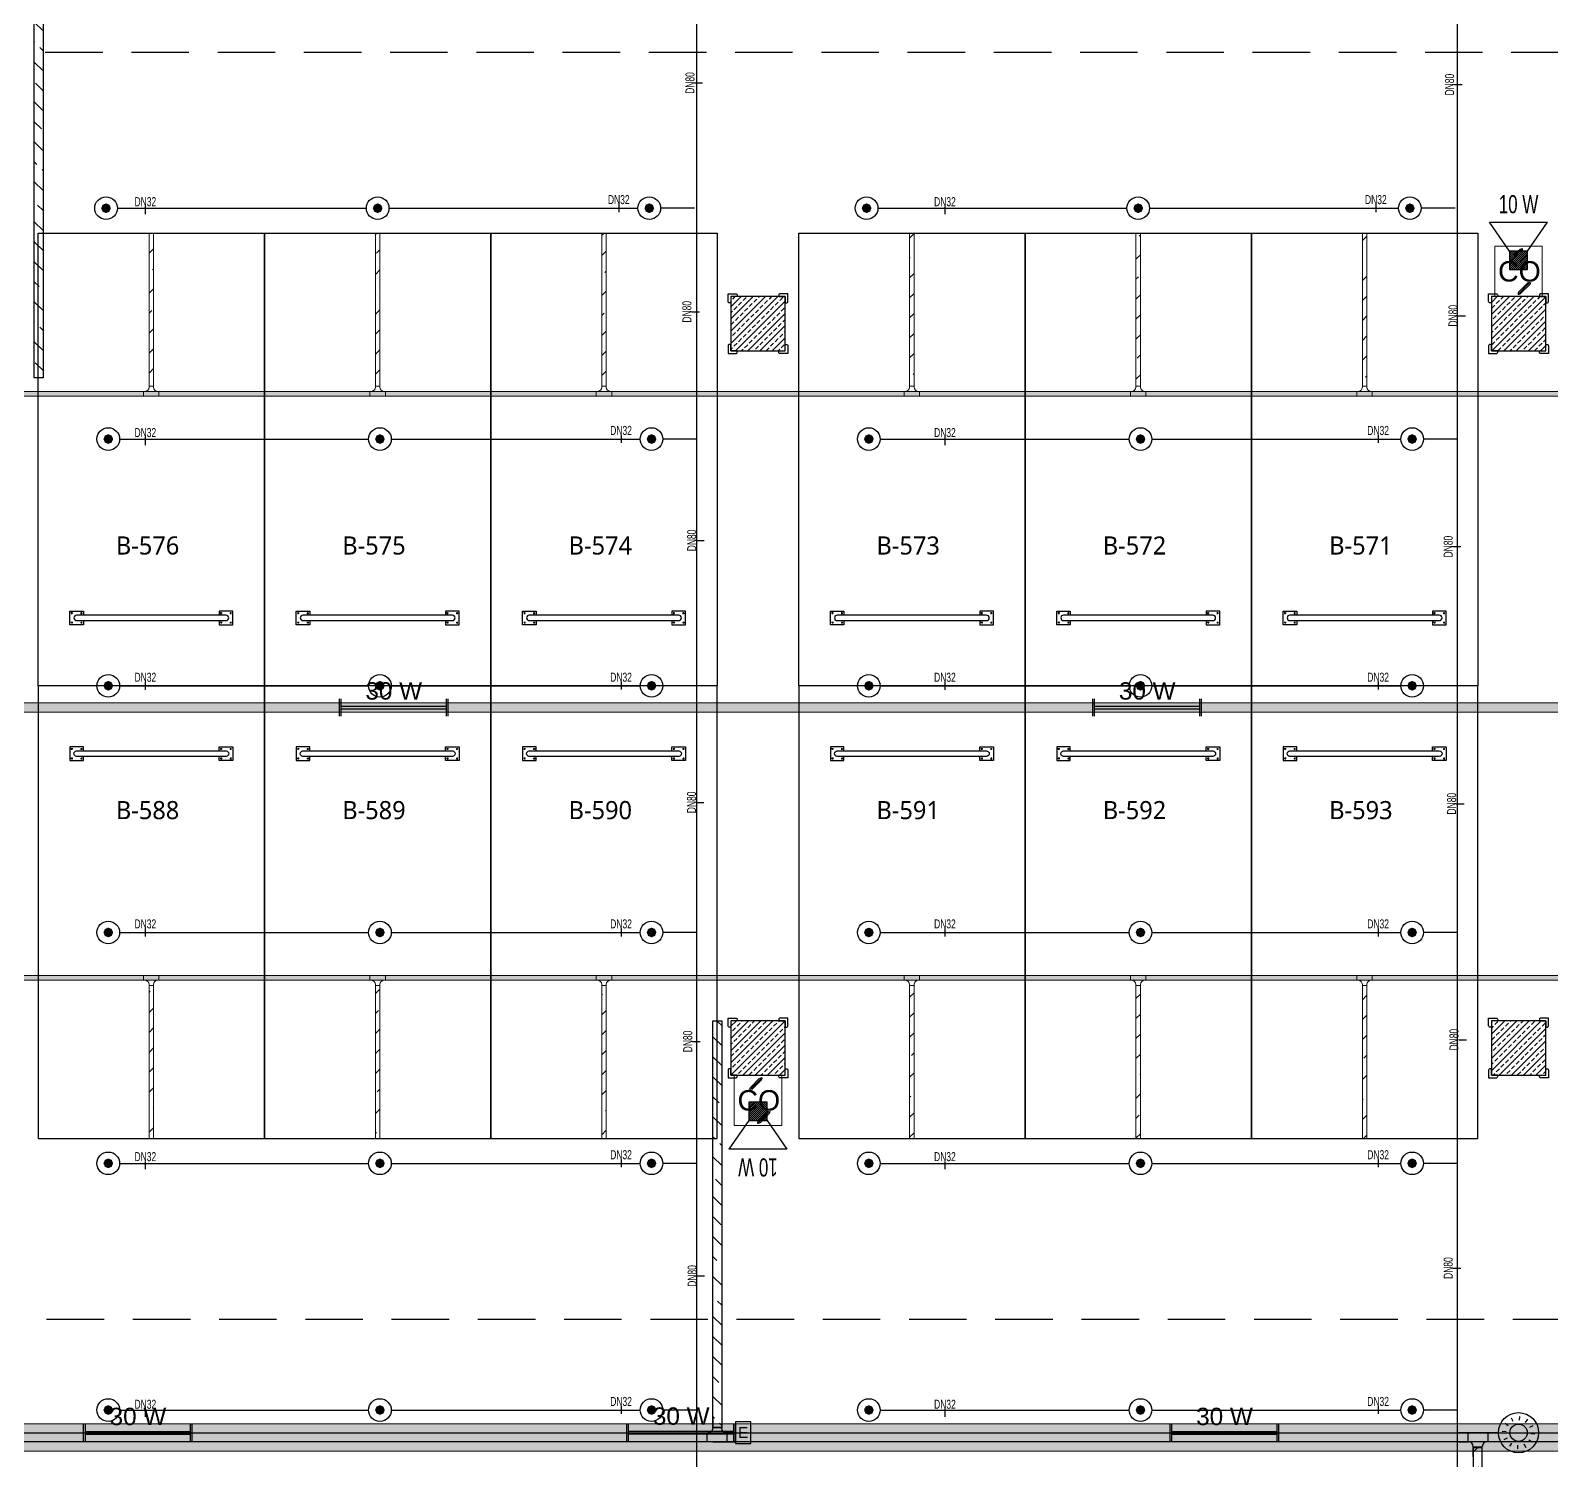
# Model space of a CAD drawing. Header units: millimetres. Extents: x -379292 to 1221486, y 92049 to 447512.
# Drawn here: x -200590 to -183790, y 140261 to 156058 of the extents above; entities that cross this region are included whole.
import ezdxf
from ezdxf.enums import TextEntityAlignment as Align

# ---------------------------------------------------------------- set-up
doc = ezdxf.new("R2010")
doc.units = ezdxf.units.MM
doc.linetypes.add('HIDDEN', pattern=[9.525, 6.35, -3.175])
for name, color, linetype in [('-M-YNGN-BORUID', 7, 'Continuous'), ('-M-YNGN-BORUUZUN', 7, 'Continuous'), ('-M-YNGN-BORUYUK', 7, 'Continuous'), ('-M-YNGN-SPR-YUK', 7, 'Continuous'), ('-M-YNGN-ZON5-CAP-', 7, 'Continuous'), ('-M-YNGN-ZON5-SPR-', 7, 'Continuous'), ('05_HATCH CONCRETE', 141, 'Continuous'), ('05_SYMBOL', 2, 'Continuous'), ('08_DEDECTOR FLASOR', 3, 'Continuous'), ('08_HORN', 4, 'Continuous'), ('08_LAMP', 4, 'Continuous'), ('08_LOUD SYSTEM', 4, 'Continuous'), ('202-A-Y-MahalAd', 141, 'Continuous'), ('E_CT_ZA', 6, 'Continuous')]:
    doc.layers.add(name, color=color, linetype=linetype)
doc.layers.add('-M-YNGN-SPR-CAPCIZGI', color=188, linetype='Continuous', plot=False)
for name, color, linetype, lineweight in [('-M-YNGN-ZON5', 11, 'SP', 30), ('08_DEDECTOR', 3, 'Continuous', 9), ('E_CT_AYDINLATMA', 3, 'Continuous', 9), ('E_CT_KA', 4, 'Continuous', 9), ('E_CT_KIRMIZI', 1, 'Continuous', 9)]:
    doc.layers.add(name, color=color, linetype=linetype, lineweight=lineweight)
doc.styles.add('CIZGI', font='tahoma.ttf', dxfattribs={"width": 0.8, "oblique": 20})
doc.styles.add('HCAD', font='HCAD.SHX', dxfattribs={"width": 0.8, "height": 0.2})
doc.styles.add('PIPESIZE', font='hcad.shx', dxfattribs={"width": 0.8})
doc.styles.add('SPR-NOT', font='romans.shx')
doc.styles.get("Standard").update_dxf_attribs({"font": 'segoeuil.ttf'})
doc.styles.add('TR', font='tsimpali.shx', dxfattribs={"width": 0.7})
doc.styles.add('YAZI-2', font='arial.ttf', dxfattribs={"height": 2})
doc.styles.add('YAZI-3', font='arial.ttf', dxfattribs={"height": 3})
doc.linetypes.add('SP', pattern='A,2,-0.1,["SP",CIZGI,S=0.14,R=0.2,X=0,Y=-0.07],-0.255', length=2.355)
pattern_1 = [(225, (905000, -3e-07), (67.351921, -67.351921), []), (225, (904932.65, -3e-07), (67.351921, -67.351921), [47.625, -23.8125])]

# ---------------------------------------------------------------- blocks, each defined once
blk = doc.blocks.new('202_Vida')
at = {"color": 0, "linetype": 'ByBlock', "ltscale": 0.2}
for points in [[(1, 0), (-1, 0)], [(0, 1), (0, -1)]]:
    blk.add_lwpolyline(points, dxfattribs=at)
at = {"color": 0, "linetype": 'ByBlock'}
for radius in [0.42, 0.23, 0.155]:
    blk.add_circle((0, 0), radius, dxfattribs=at)
blk = doc.blocks.new('202_Stoper')
at = {"color": 0, "linetype": 'ByBlock'}
for points in [[(-750, -30), (-750, -75), (-900, -75), (-900, 75), (-750, 75), (-750, 30)], [(750, -30), (750, -75), (900, -75), (900, 75), (750, 75), (750, 30)]]:
    blk.add_lwpolyline(points, dxfattribs=at)
blk.add_lwpolyline([(825, -30, 1), (825, 30), (-825, 30, 1), (-825, -30)], format="xyb", close=True, dxfattribs=at)
at = {"color": 0, "linetype": 'ByBlock', "yscale": 10, "zscale": 10, "rotation": 180}
for p, xscale in [((-877, 53), -10), ((-772, 53), 10), ((772, 53), -10), ((877, 53), 10)]:
    blk.add_blockref('202_Vida', p, dxfattribs=dict(at, xscale=xscale))
at = {"color": 0, "linetype": 'ByBlock', "yscale": 10, "zscale": 10}
for p, xscale in [((-877, -52), 10), ((-772, -52), -10), ((772, -52), 10), ((877, -52), -10)]:
    blk.add_blockref('202_Vida', p, dxfattribs=dict(at, xscale=xscale))
blk = doc.blocks.new('202_Mahalblok')
at = {"color": 0, "linetype": 'ByBlock', "flags": 128}
blk.add_lwpolyline([(0, 0), (0, 5000), (2500, 5000), (2500, 0)], close=True, dxfattribs=at)
at = {"color": 252}
blk.add_blockref('202_Stoper', (1250, 750), dxfattribs=at)
at = {"color": 0, "linetype": 'ByBlock', "ltscale": 25}
blk.add_attdef('MAHALNO', text='', height=200, dxfattribs=at).set_placement((1209, 1390), align=Align.BOTTOM_CENTER)
blk = doc.blocks.new('bariyer')
at = {"color": 8, "ltscale": 25}
blk.add_lwpolyline([(0, -70), (15, -70, 0.414214), (30, -55), (30, 30), (-55, 30, 0.414214), (-70, 15), (-70, 0), (0, 0)], format="xyb", close=True, dxfattribs=at)
blk = doc.blocks.new('OtoParkBodrumKatMimari')
at = {"layer": '05_HATCH CONCRETE'}
h = blk.add_hatch(dxfattribs=at)
h.set_pattern_fill('ANSI33', color=8, scale=15, angle=180, style=0)
h.set_pattern_definition(pattern_1)
h.paths.add_polyline_path([(54100, 52300), (53500, 52300), (53500, 51700), (54100, 51700)])
h = blk.add_hatch(dxfattribs=at)
h.set_pattern_fill('ANSI33', color=8, scale=15, angle=180, style=0)
h.set_pattern_definition(pattern_1)
h.paths.add_polyline_path([(62500, 52300), (61900, 52300), (61900, 51700), (62500, 51700)])
h = blk.add_hatch(dxfattribs=at)
h.set_pattern_fill('ANSI33', color=8, scale=15, angle=180, style=0)
h.set_pattern_definition(pattern_1)
h.paths.add_polyline_path([(54100, 44300), (53500, 44300), (53500, 43700), (54100, 43700)])
h = blk.add_hatch(dxfattribs=at)
h.set_pattern_fill('ANSI33', color=8, scale=15, angle=180, style=0)
h.set_pattern_definition(pattern_1)
h.paths.add_polyline_path([(62500, 44300), (61900, 44300), (61900, 43700), (62500, 43700)])
at = {"color": 5}
for points in [[(54100, 52300), (53500, 52300), (53500, 51700), (54100, 51700)], [(62500, 52300), (61900, 52300), (61900, 51700), (62500, 51700)], [(54100, 44300), (53500, 44300), (53500, 43700), (54100, 43700)], [(62500, 44300), (61900, 44300), (61900, 43700), (62500, 43700)]]:
    blk.add_lwpolyline(points, close=True, dxfattribs=at)
at = {"layer": '05_SYMBOL', "color": 252, "linetype": 'HIDDEN', "ltscale": 100}
blk.add_lwpolyline([(118969, 41000), (30876, 41000, -0.179563), (29572, 41484), (17953, 51484, -0.695543), (19258, 55000), (127791, 55000, -0.645796), (129290, 51677), (120469, 41677, -0.215217)], format="xyb", close=True, dxfattribs=at)
at = {"layer": '05_SYMBOL', "color": 8, "xscale": -1}
for p in [(53500, 52300), (61900, 52300), (53500, 44300), (61900, 44300)]:
    blk.add_blockref('bariyer', p, dxfattribs=at)
at = {"layer": '05_SYMBOL', "color": 8}
for p in [(54100, 52300), (62500, 52300), (54100, 44300), (62500, 44300)]:
    blk.add_blockref('bariyer', p, dxfattribs=at)
at = {"layer": '05_SYMBOL', "color": 8, "rotation": 180}
for p in [(53500, 51700), (61900, 51700), (53500, 43700), (61900, 43700)]:
    blk.add_blockref('bariyer', p, dxfattribs=at)
at = {"layer": '05_SYMBOL', "color": 8, "xscale": -1, "rotation": 180}
for p in [(54100, 51700), (62500, 51700), (54100, 43700), (62500, 43700)]:
    blk.add_blockref('bariyer', p, dxfattribs=at)
at = {"layer": '202-A-Y-MahalAd', "color": 8, "ltscale": 25}
for p, values in [((45850, 48000), {'MAHALNO': 'B-576'}), ((48350, 48000), {'MAHALNO': 'B-575'}), ((50850, 48000), {'MAHALNO': 'B-574'}), ((54250, 48000), {'MAHALNO': 'B-573'}), ((56750, 48000), {'MAHALNO': 'B-572'}), ((59250, 48000), {'MAHALNO': 'B-571'})]:
    blk.add_blockref('202_Mahalblok', p, dxfattribs=at).add_auto_attribs(values)
ref = blk.add_blockref('202_Mahalblok', (45850, 48000), dxfattribs=dict(at, xscale=-1, rotation=180))
ref.add_attrib('MAHALNO', 'B-588', dxfattribs={"layer": '0', "color": 0, "linetype": 'ByBlock', "ltscale": 25, "height": 200}).set_placement((47059, 46467), align=Align.BOTTOM_CENTER)
ref = blk.add_blockref('202_Mahalblok', (48350, 48000), dxfattribs=dict(at, xscale=-1, rotation=180))
ref.add_attrib('MAHALNO', 'B-589', dxfattribs={"layer": '0', "color": 0, "linetype": 'ByBlock', "ltscale": 25, "height": 200}).set_placement((49559, 46467), align=Align.BOTTOM_CENTER)
ref = blk.add_blockref('202_Mahalblok', (50850, 48000), dxfattribs=dict(at, xscale=-1, rotation=180))
ref.add_attrib('MAHALNO', 'B-590', dxfattribs={"layer": '0', "color": 0, "linetype": 'ByBlock', "ltscale": 25, "height": 200}).set_placement((52059, 46467), align=Align.BOTTOM_CENTER)
ref = blk.add_blockref('202_Mahalblok', (54250, 48000), dxfattribs=dict(at, xscale=-1, rotation=180))
ref.add_attrib('MAHALNO', 'B-591', dxfattribs={"layer": '0', "color": 0, "linetype": 'ByBlock', "ltscale": 25, "height": 200}).set_placement((55459, 46467), align=Align.BOTTOM_CENTER)
ref = blk.add_blockref('202_Mahalblok', (56750, 48000), dxfattribs=dict(at, xscale=-1, rotation=180))
ref.add_attrib('MAHALNO', 'B-592', dxfattribs={"layer": '0', "color": 0, "linetype": 'ByBlock', "ltscale": 25, "height": 200}).set_placement((57959, 46467), align=Align.BOTTOM_CENTER)
ref = blk.add_blockref('202_Mahalblok', (59250, 48000), dxfattribs=dict(at, xscale=-1, rotation=180))
ref.add_attrib('MAHALNO', 'B-593', dxfattribs={"layer": '0', "color": 0, "linetype": 'ByBlock', "ltscale": 25, "height": 200}).set_placement((60459, 46467), align=Align.BOTTOM_CENTER)
blk = doc.blocks.new('SPRKL100')
at = {"layer": '-M-YNGN-SPR-CAPCIZGI'}
blk.add_line((0, 0.43), (0, -0.43), dxfattribs=at)
at = {"layer": '-M-YNGN-BORUID', "color": 0, "style": 'HCAD', "width": 0.8, "flags": 1}
blk.add_attdef('DIC', text='', height=0.4, dxfattribs=at).set_placement((0, -1.69), align=Align.CENTER)
at = {"layer": '-M-YNGN-BORUUZUN', "color": 0, "style": 'HCAD', "width": 0.7}
blk.add_attdef('BOY', text='', height=0.8, dxfattribs=at).set_placement((0, -1.08), align=Align.CENTER)
at = {"layer": '-M-YNGN-BORUYUK', "color": 6, "style": 'PIPESIZE', "width": 0.8}
blk.add_attdef('YUK', text='', height=0.5, dxfattribs=at).set_placement((0, 1.87), align=Align.CENTER)
at = {"color": 0, "style": 'PIPESIZE', "width": 0.7}
blk.add_attdef('CAP', text='', height=1, dxfattribs=at).set_placement((0, 0.45), align=Align.CENTER)
blk = doc.blocks.new('SP-C-UP-12')
at = {"ltscale": 10}
blk.add_line((0, 0), (0, 0), dxfattribs=at)
at = {"color": 1, "linetype": 'Continuous'}
blk.add_circle((0, 0), 12.5, dxfattribs=at)
at = {"ltscale": 10}
for points in [[(-5.4, 0), (-3.8, 3.8), (-3.8, -3.8), (0, 5.4)], [(-3.8, -3.8), (0, 5.4), (0, -5.4), (3.8, 3.8)], [(0, -5.4), (3.8, 3.8), (3.8, -3.8), (5.4, 0)]]:
    blk.add_solid(points, dxfattribs=at)
at = {"layer": '-M-YNGN-SPR-YUK', "style": 'SPR-NOT', "width": 0.5, "flags": 9}
for tag, p in [('YUK', (0, 17.8)), ('CAP', (0, 14.4)), ('TIP', (0.2, 10.8))]:
    blk.add_attdef(tag, text='', height=2.5, dxfattribs=at).set_placement(p, align=Align.MIDDLE_CENTER)
blk = doc.blocks.new('A$C69E8C7F8')
at = {"layer": '-M-YNGN-ZON5', "ltscale": 500}
for p, q in [((-3733.8, 2836.9), (-3733.8, 6569.4)), ((-2893.8, 2036.9), (-2893.8, 6569.4)), ((-4373.8, 5236.9), (-4098.8, 5236.9)), ((-4073.8, 5236.9), (-3798.8, 5236.9)), ((-3736.3, 5236.9), (-3773.8, 5236.9)), ((-3533.8, 5236.9), (-3258.8, 5236.9)), ((-3233.8, 5236.9), (-2958.8, 5236.9)), ((-2896.3, 5236.9), (-2933.8, 5236.9)), ((-4371.3, 4981.9), (-4096.3, 4981.9)), ((-4071.3, 4981.9), (-3796.3, 4981.9)), ((-3733.8, 4981.9), (-3771.3, 4981.9)), ((-3531.3, 4981.9), (-3256.3, 4981.9)), ((-3231.3, 4981.9), (-2956.3, 4981.9)), ((-2893.8, 4981.9), (-2931.3, 4981.9)), ((-4371.3, 4709.4), (-4096.3, 4709.4)), ((-4071.3, 4709.4), (-3796.3, 4709.4)), ((-3733.8, 4709.4), (-3771.3, 4709.4)), ((-3531.3, 4709.4), (-3256.3, 4709.4)), ((-3231.3, 4709.4), (-2956.3, 4709.4)), ((-2893.8, 4709.4), (-2931.3, 4709.4)), ((-4371.3, 4436.9), (-4096.3, 4436.9)), ((-4071.3, 4436.9), (-3796.3, 4436.9)), ((-3733.8, 4436.9), (-3771.3, 4436.9)), ((-3531.3, 4436.9), (-3256.3, 4436.9)), ((-3231.3, 4436.9), (-2956.3, 4436.9)), ((-2893.8, 4436.9), (-2931.3, 4436.9)), ((-4371.3, 4181.9), (-4096.3, 4181.9)), ((-4071.3, 4181.9), (-3796.3, 4181.9)), ((-3733.8, 4181.9), (-3771.3, 4181.9)), ((-3531.3, 4181.9), (-3256.3, 4181.9)), ((-3231.3, 4181.9), (-2956.3, 4181.9)), ((-2893.8, 4181.9), (-2931.3, 4181.9)), ((-4371.3, 3909.4), (-4096.3, 3909.4)), ((-4071.3, 3909.4), (-3796.3, 3909.4)), ((-3733.8, 3909.4), (-3771.3, 3909.4)), ((-3531.3, 3909.4), (-3256.3, 3909.4)), ((-3231.3, 3909.4), (-2956.3, 3909.4)), ((-2893.8, 3909.4), (-2931.3, 3909.4))]:
    blk.add_line(p, q, dxfattribs=at)
at = {"layer": '-M-YNGN-ZON5-CAP-'}
ref = blk.add_blockref('SPRKL100', (-3731.9, 5375.2), dxfattribs=dict(at, xscale=10.00000000000001, yscale=10.00000000000001, zscale=10.00000000000001, rotation=90))
ref.add_attrib('CAP', 'DN80', dxfattribs={"layer": '0', "color": 0, "height": 10, "rotation": 90, "style": 'PIPESIZE', "width": 0.7}).set_placement((-3736.4, 5375.2), align=Align.CENTER)
ref = blk.add_blockref('SPRKL100', (-2893, 5373.4), dxfattribs=dict(at, xscale=10.00000000000001, yscale=10.00000000000001, zscale=10.00000000000001, rotation=90))
ref.add_attrib('CAP', 'DN80', dxfattribs={"layer": '0', "color": 0, "height": 10, "rotation": 90, "style": 'PIPESIZE', "width": 0.7}).set_placement((-2897.5, 5373.4), align=Align.CENTER)
ref = blk.add_blockref('SPRKL100', (-4342.9, 5234.6), dxfattribs=dict(at, xscale=10, yscale=10, zscale=10))
ref.add_attrib('CAP', 'DN32', dxfattribs={"layer": '0', "color": 0, "height": 10, "style": 'PIPESIZE', "width": 0.7}).set_placement((-4342.9, 5239.1), align=Align.CENTER)
ref = blk.add_blockref('SPRKL100', (-3820, 5236.9), dxfattribs=dict(at, xscale=10, yscale=10, zscale=10))
ref.add_attrib('CAP', 'DN32', dxfattribs={"layer": '0', "color": 0, "height": 10, "style": 'PIPESIZE', "width": 0.7}).set_placement((-3820, 5241.4), align=Align.CENTER)
ref = blk.add_blockref('SPRKL100', (-3459.8, 5234.6), dxfattribs=dict(at, xscale=10, yscale=10, zscale=10))
ref.add_attrib('CAP', 'DN32', dxfattribs={"layer": '0', "color": 0, "height": 10, "style": 'PIPESIZE', "width": 0.7}).set_placement((-3459.8, 5239.1), align=Align.CENTER)
ref = blk.add_blockref('SPRKL100', (-2983.9, 5236.9), dxfattribs=dict(at, xscale=10, yscale=10, zscale=10))
ref.add_attrib('CAP', 'DN32', dxfattribs={"layer": '0', "color": 0, "height": 10, "style": 'PIPESIZE', "width": 0.7}).set_placement((-2983.9, 5241.4), align=Align.CENTER)
ref = blk.add_blockref('SPRKL100', (-3735.3, 5122.5), dxfattribs=dict(at, xscale=10.00000000000001, yscale=10.00000000000001, zscale=10.00000000000001, rotation=90))
ref.add_attrib('CAP', 'DN80', dxfattribs={"layer": '0', "color": 0, "height": 10, "rotation": 90, "style": 'PIPESIZE', "width": 0.7}).set_placement((-3739.8, 5122.5), align=Align.CENTER)
ref = blk.add_blockref('SPRKL100', (-2889.2, 5118.1), dxfattribs=dict(at, xscale=10.00000000000001, yscale=10.00000000000001, zscale=10.00000000000001, rotation=90))
ref.add_attrib('CAP', 'DN80', dxfattribs={"layer": '0', "color": 0, "height": 10, "rotation": 90, "style": 'PIPESIZE', "width": 0.7}).set_placement((-2893.7, 5118.1), align=Align.CENTER)
ref = blk.add_blockref('SPRKL100', (-4342.9, 4979.6), dxfattribs=dict(at, xscale=10, yscale=10, zscale=10))
ref.add_attrib('CAP', 'DN32', dxfattribs={"layer": '0', "color": 0, "height": 10, "style": 'PIPESIZE', "width": 0.7}).set_placement((-4342.9, 4984.1), align=Align.CENTER)
ref = blk.add_blockref('SPRKL100', (-3817.5, 4981.9), dxfattribs=dict(at, xscale=10, yscale=10, zscale=10))
ref.add_attrib('CAP', 'DN32', dxfattribs={"layer": '0', "color": 0, "height": 10, "style": 'PIPESIZE', "width": 0.7}).set_placement((-3817.5, 4986.4), align=Align.CENTER)
ref = blk.add_blockref('SPRKL100', (-3459.8, 4979.6), dxfattribs=dict(at, xscale=10, yscale=10, zscale=10))
ref.add_attrib('CAP', 'DN32', dxfattribs={"layer": '0', "color": 0, "height": 10, "style": 'PIPESIZE', "width": 0.7}).set_placement((-3459.8, 4984.1), align=Align.CENTER)
ref = blk.add_blockref('SPRKL100', (-2981.4, 4981.9), dxfattribs=dict(at, xscale=10, yscale=10, zscale=10))
ref.add_attrib('CAP', 'DN32', dxfattribs={"layer": '0', "color": 0, "height": 10, "style": 'PIPESIZE', "width": 0.7}).set_placement((-2981.4, 4986.4), align=Align.CENTER)
ref = blk.add_blockref('SPRKL100', (-3730, 4869.9), dxfattribs=dict(at, xscale=10.00000000000001, yscale=10.00000000000001, zscale=10.00000000000001, rotation=90))
ref.add_attrib('CAP', 'DN80', dxfattribs={"layer": '0', "color": 0, "height": 10, "rotation": 90, "style": 'PIPESIZE', "width": 0.7}).set_placement((-3734.5, 4869.9), align=Align.CENTER)
ref = blk.add_blockref('SPRKL100', (-2894.5, 4863.1), dxfattribs=dict(at, xscale=10.00000000000001, yscale=10.00000000000001, zscale=10.00000000000001, rotation=90))
ref.add_attrib('CAP', 'DN80', dxfattribs={"layer": '0', "color": 0, "height": 10, "rotation": 90, "style": 'PIPESIZE', "width": 0.7}).set_placement((-2899, 4863.1), align=Align.CENTER)
ref = blk.add_blockref('SPRKL100', (-4342.9, 4709.3), dxfattribs=dict(at, xscale=10, yscale=10, zscale=10))
ref.add_attrib('CAP', 'DN32', dxfattribs={"layer": '0', "color": 0, "height": 10, "style": 'PIPESIZE', "width": 0.7}).set_placement((-4342.9, 4713.8), align=Align.CENTER)
ref = blk.add_blockref('SPRKL100', (-3817.5, 4709.4), dxfattribs=dict(at, xscale=10, yscale=10, zscale=10))
ref.add_attrib('CAP', 'DN32', dxfattribs={"layer": '0', "color": 0, "height": 10, "style": 'PIPESIZE', "width": 0.7}).set_placement((-3817.5, 4713.9), align=Align.CENTER)
ref = blk.add_blockref('SPRKL100', (-3459.8, 4709.3), dxfattribs=dict(at, xscale=10, yscale=10, zscale=10))
ref.add_attrib('CAP', 'DN32', dxfattribs={"layer": '0', "color": 0, "height": 10, "style": 'PIPESIZE', "width": 0.7}).set_placement((-3459.8, 4713.8), align=Align.CENTER)
ref = blk.add_blockref('SPRKL100', (-2981.4, 4709.4), dxfattribs=dict(at, xscale=10, yscale=10, zscale=10))
ref.add_attrib('CAP', 'DN32', dxfattribs={"layer": '0', "color": 0, "height": 10, "style": 'PIPESIZE', "width": 0.7}).set_placement((-2981.4, 4713.9), align=Align.CENTER)
ref = blk.add_blockref('SPRKL100', (-3730.2, 4580.6), dxfattribs=dict(at, xscale=10.00000000000001, yscale=10.00000000000001, zscale=10.00000000000001, rotation=90))
ref.add_attrib('CAP', 'DN80', dxfattribs={"layer": '0', "color": 0, "height": 10, "rotation": 90, "style": 'PIPESIZE', "width": 0.7}).set_placement((-3734.7, 4580.6), align=Align.CENTER)
ref = blk.add_blockref('SPRKL100', (-2890.7, 4579.1), dxfattribs=dict(at, xscale=10.00000000000001, yscale=10.00000000000001, zscale=10.00000000000001, rotation=90))
ref.add_attrib('CAP', 'DN80', dxfattribs={"layer": '0', "color": 0, "height": 10, "rotation": 90, "style": 'PIPESIZE', "width": 0.7}).set_placement((-2895.2, 4579.1), align=Align.CENTER)
ref = blk.add_blockref('SPRKL100', (-4342.9, 4436.9), dxfattribs=dict(at, xscale=10, yscale=10, zscale=10))
ref.add_attrib('CAP', 'DN32', dxfattribs={"layer": '0', "color": 0, "height": 10, "style": 'PIPESIZE', "width": 0.7}).set_placement((-4342.9, 4441.4), align=Align.CENTER)
ref = blk.add_blockref('SPRKL100', (-3817.5, 4436.9), dxfattribs=dict(at, xscale=10, yscale=10, zscale=10))
ref.add_attrib('CAP', 'DN32', dxfattribs={"layer": '0', "color": 0, "height": 10, "style": 'PIPESIZE', "width": 0.7}).set_placement((-3817.5, 4441.4), align=Align.CENTER)
ref = blk.add_blockref('SPRKL100', (-3459.8, 4436.9), dxfattribs=dict(at, xscale=10, yscale=10, zscale=10))
ref.add_attrib('CAP', 'DN32', dxfattribs={"layer": '0', "color": 0, "height": 10, "style": 'PIPESIZE', "width": 0.7}).set_placement((-3459.8, 4441.4), align=Align.CENTER)
ref = blk.add_blockref('SPRKL100', (-2981.4, 4436.9), dxfattribs=dict(at, xscale=10, yscale=10, zscale=10))
ref.add_attrib('CAP', 'DN32', dxfattribs={"layer": '0', "color": 0, "height": 10, "style": 'PIPESIZE', "width": 0.7}).set_placement((-2981.4, 4441.4), align=Align.CENTER)
ref = blk.add_blockref('SPRKL100', (-3734.4, 4316.5), dxfattribs=dict(at, xscale=10.00000000000001, yscale=10.00000000000001, zscale=10.00000000000001, rotation=90))
ref.add_attrib('CAP', 'DN80', dxfattribs={"layer": '0', "color": 0, "height": 10, "rotation": 90, "style": 'PIPESIZE', "width": 0.7}).set_placement((-3738.9, 4316.5), align=Align.CENTER)
ref = blk.add_blockref('SPRKL100', (-2888.1, 4318.5), dxfattribs=dict(at, xscale=10.00000000000001, yscale=10.00000000000001, zscale=10.00000000000001, rotation=90))
ref.add_attrib('CAP', 'DN80', dxfattribs={"layer": '0', "color": 0, "height": 10, "rotation": 90, "style": 'PIPESIZE', "width": 0.7}).set_placement((-2892.6, 4318.5), align=Align.CENTER)
ref = blk.add_blockref('SPRKL100', (-4342.9, 4179.8), dxfattribs=dict(at, xscale=10, yscale=10, zscale=10))
ref.add_attrib('CAP', 'DN32', dxfattribs={"layer": '0', "color": 0, "height": 10, "style": 'PIPESIZE', "width": 0.7}).set_placement((-4342.9, 4184.3), align=Align.CENTER)
ref = blk.add_blockref('SPRKL100', (-3817.5, 4181.9), dxfattribs=dict(at, xscale=10, yscale=10, zscale=10))
ref.add_attrib('CAP', 'DN32', dxfattribs={"layer": '0', "color": 0, "height": 10, "style": 'PIPESIZE', "width": 0.7}).set_placement((-3817.5, 4186.4), align=Align.CENTER)
ref = blk.add_blockref('SPRKL100', (-3459.8, 4179.8), dxfattribs=dict(at, xscale=10, yscale=10, zscale=10))
ref.add_attrib('CAP', 'DN32', dxfattribs={"layer": '0', "color": 0, "height": 10, "style": 'PIPESIZE', "width": 0.7}).set_placement((-3459.8, 4184.3), align=Align.CENTER)
ref = blk.add_blockref('SPRKL100', (-2981.4, 4181.9), dxfattribs=dict(at, xscale=10, yscale=10, zscale=10))
ref.add_attrib('CAP', 'DN32', dxfattribs={"layer": '0', "color": 0, "height": 10, "style": 'PIPESIZE', "width": 0.7}).set_placement((-2981.4, 4186.4), align=Align.CENTER)
ref = blk.add_blockref('SPRKL100', (-3729.5, 4057.5), dxfattribs=dict(at, xscale=10.00000000000001, yscale=10.00000000000001, zscale=10.00000000000001, rotation=90))
ref.add_attrib('CAP', 'DN80', dxfattribs={"layer": '0', "color": 0, "height": 10, "rotation": 90, "style": 'PIPESIZE', "width": 0.7}).set_placement((-3734, 4057.5), align=Align.CENTER)
ref = blk.add_blockref('SPRKL100', (-2894.5, 4066.2), dxfattribs=dict(at, xscale=10.00000000000001, yscale=10.00000000000001, zscale=10.00000000000001, rotation=90))
ref.add_attrib('CAP', 'DN80', dxfattribs={"layer": '0', "color": 0, "height": 10, "rotation": 90, "style": 'PIPESIZE', "width": 0.7}).set_placement((-2899, 4066.2), align=Align.CENTER)
ref = blk.add_blockref('SPRKL100', (-4342.9, 3906.3), dxfattribs=dict(at, xscale=10, yscale=10, zscale=10))
ref.add_attrib('CAP', 'DN32', dxfattribs={"layer": '0', "color": 0, "height": 10, "style": 'PIPESIZE', "width": 0.7}).set_placement((-4342.9, 3910.8), align=Align.CENTER)
ref = blk.add_blockref('SPRKL100', (-3817.5, 3909.4), dxfattribs=dict(at, xscale=10, yscale=10, zscale=10))
ref.add_attrib('CAP', 'DN32', dxfattribs={"layer": '0', "color": 0, "height": 10, "style": 'PIPESIZE', "width": 0.7}).set_placement((-3817.5, 3913.9), align=Align.CENTER)
ref = blk.add_blockref('SPRKL100', (-3459.8, 3906.3), dxfattribs=dict(at, xscale=10, yscale=10, zscale=10))
ref.add_attrib('CAP', 'DN32', dxfattribs={"layer": '0', "color": 0, "height": 10, "style": 'PIPESIZE', "width": 0.7}).set_placement((-3459.8, 3910.8), align=Align.CENTER)
ref = blk.add_blockref('SPRKL100', (-2981.4, 3909.4), dxfattribs=dict(at, xscale=10, yscale=10, zscale=10))
ref.add_attrib('CAP', 'DN32', dxfattribs={"layer": '0', "color": 0, "height": 10, "style": 'PIPESIZE', "width": 0.7}).set_placement((-2981.4, 3913.9), align=Align.CENTER)
at = {"layer": '-M-YNGN-ZON5-SPR-', "ltscale": 25}
for p in [(-4386.3, 5236.9), (-4086.3, 5236.9), (-3786.3, 5236.9), (-3546.3, 5236.9), (-3246.3, 5236.9), (-2946.3, 5236.9), (-4383.8, 4981.9), (-4083.8, 4981.9), (-3783.8, 4981.9), (-3543.8, 4981.9), (-3243.8, 4981.9), (-2943.8, 4981.9), (-4383.8, 4709.4), (-4083.8, 4709.4), (-3783.8, 4709.4), (-3543.8, 4709.4), (-3243.8, 4709.4), (-2943.8, 4709.4), (-4383.8, 4436.9), (-4083.8, 4436.9), (-3783.8, 4436.9), (-3543.8, 4436.9), (-3243.8, 4436.9), (-2943.8, 4436.9), (-4383.8, 4181.9), (-4083.8, 4181.9), (-3783.8, 4181.9), (-3543.8, 4181.9), (-3243.8, 4181.9), (-2943.8, 4181.9), (-4383.8, 3909.4), (-4083.8, 3909.4), (-3783.8, 3909.4), (-3543.8, 3909.4), (-3243.8, 3909.4), (-2943.8, 3909.4)]:
    blk.add_blockref('SP-C-UP-12', p, dxfattribs=at)
blk = doc.blocks.new('*U587')
h = blk.add_hatch()
h.set_pattern_fill('ANSI33', color=0, scale=50, angle=1, style=0)
h.paths.add_polyline_path([(-1548, 100), (43358, 100), (43358, 0), (-1548, 0)])
at = {"color": 0}
blk.add_lwpolyline([(-1548, 100), (43358, 100), (43358, 0), (-1548, 0)], close=True, dxfattribs=at)
at = {"ltscale": 25, "flags": 1}
for tag, p in [('YUKSEKLIK', (-229, -149)), ('KALINLIK', (-229, -213))]:
    blk.add_attdef(tag, p, '', height=50, dxfattribs=at)
blk = doc.blocks.new('*U728')
h = blk.add_hatch()
h.set_pattern_fill('ANSI33', color=0, scale=50, angle=1, style=0)
h.paths.add_polyline_path([(-52269, 50), (403, 50), (403, 0), (-52269, 0)])
at = {"color": 0}
blk.add_lwpolyline([(-52269, 50), (403, 50), (403, 0), (-52269, 0)], close=True, dxfattribs=at)
at = {"ltscale": 25, "flags": 1}
for tag, p in [('YUKSEKLIK', (-229, -149)), ('KALINLIK', (-229, -213))]:
    blk.add_attdef(tag, p, '', height=50, dxfattribs=at)
blk = doc.blocks.new('*U943')
h = blk.add_hatch()
h.set_pattern_fill('ANSI33', color=0, scale=50, angle=1, style=0)
h.paths.add_polyline_path([(-4491, 100), (-295, 100), (-295, 0), (-4491, 0)])
at = {"color": 0}
blk.add_lwpolyline([(-4491, 100), (-295, 100), (-295, 0), (-4491, 0)], close=True, dxfattribs=at)
at = {"ltscale": 25, "flags": 1}
for tag, p in [('YUKSEKLIK', (-229, -149)), ('KALINLIK', (-229, -213))]:
    blk.add_attdef(tag, p, '', height=50, dxfattribs=at)
blk = doc.blocks.new('*U955')
h = blk.add_hatch()
h.set_pattern_fill('ANSI33', color=0, scale=50, angle=1, style=0)
h.paths.add_polyline_path([(-4141, 100), (351, 100), (351, 0), (-4141, 0)])
at = {"color": 0}
blk.add_lwpolyline([(-4141, 100), (351, 100), (351, 0), (-4141, 0)], close=True, dxfattribs=at)
at = {"ltscale": 25, "flags": 1}
for tag, p in [('YUKSEKLIK', (-229, -149)), ('KALINLIK', (-229, -213))]:
    blk.add_attdef(tag, p, '', height=50, dxfattribs=at)
blk = doc.blocks.new('*U446')
at = {"color": 0}
for p, q in [((264, 264), (-164, 264)), ((-60, 264), (-60, 164)), ((0, 264), (264, 264)), ((160, 264), (160, 164)), ((-164, 164), (-50, 164)), ((0, 0), (0, 114)), ((0, 104), (100, 104)), ((100, 0), (100, 114)), ((264, 164), (150, 164))]:
    blk.add_line(p, q, dxfattribs=at)
for centre, start, end in [((-50, 114), 0, 90), ((150, 114), 90, 180)]:
    blk.add_arc(centre, 50, start, end, dxfattribs=at)
blk = doc.blocks.new('*U961')
h = blk.add_hatch()
h.set_pattern_fill('ANSI33', color=0, scale=50, angle=1, style=0)
h.paths.add_polyline_path([(-4141, 100), (0, 100), (0, 0), (-4141, 0)])
at = {"color": 0}
blk.add_lwpolyline([(-4141, 100), (0, 100), (0, 0), (-4141, 0)], close=True, dxfattribs=at)
at = {"ltscale": 25, "flags": 1}
for tag, p in [('YUKSEKLIK', (-229, -149)), ('KALINLIK', (-229, -213))]:
    blk.add_attdef(tag, p, '', height=50, dxfattribs=at)
blk = doc.blocks.new('*U452')
at = {"color": 0}
for p, q in [((264, 264), (-164, 264)), ((-60, 264), (-60, 164)), ((0, 264), (264, 264)), ((160, 264), (160, 164)), ((-164, 164), (-50, 164)), ((0, 0), (0, 114)), ((0, 104), (100, 104)), ((100, 0), (100, 114)), ((264, 164), (150, 164))]:
    blk.add_line(p, q, dxfattribs=at)
for centre, start, end in [((-50, 114), 0, 90), ((150, 114), 90, 180)]:
    blk.add_arc(centre, 50, start, end, dxfattribs=at)
blk = doc.blocks.new('40 W SIVA ÜSTÜ ETANJ LED 50')
at = {"layer": '08_LAMP'}
for p, q in [((-625, -100), (-625, 100)), ((-605, -100), (-605, 100)), ((-605, 15), (605, 15)), ((605, -100), (605, 100)), ((625, -100), (625, 100)), ((-605, -15), (605, -15))]:
    blk.add_line(p, q, dxfattribs=at)
at = {"layer": '08_LAMP', "color": 2, "style": 'YAZI-2'}
blk.add_text('30 W', height=200, dxfattribs=at).set_placement((0, 90), align=Align.CENTER)
blk = doc.blocks.new('40 W SIVA ÜSTÜ ETANJ LED 50--')
at = {"layer": '08_LAMP'}
for p, q in [((-625, -100), (-625, 100)), ((-605, -100), (-605, 100)), ((-605, 15), (605, 15)), ((605, -100), (605, 100)), ((625, -100), (625, 100)), ((-605, -15), (605, -15))]:
    blk.add_line(p, q, dxfattribs=at)
at = {"layer": '08_LAMP', "color": 2, "style": 'YAZI-2'}
blk.add_text('30 W', height=200, dxfattribs=at).set_placement((0, 90), align=Align.CENTER)
blk = doc.blocks.new('40 W SIVA ÜSTÜ ETANJ LED E 50')
at = {"layer": '08_LAMP'}
for p, q in [((-625, -100), (-625, 100)), ((-605, -100), (-605, 100)), ((-605, 15), (605, 15)), ((605, -100), (605, 100)), ((625, -100), (625, 100)), ((-605, -15), (605, -15))]:
    blk.add_line(p, q, dxfattribs=at)
blk.add_lwpolyline([(625, -125), (800, -125), (800, 125), (625, 125)], close=True, dxfattribs=at)
at = {"layer": '08_LAMP', "color": 2, "style": 'YAZI-2'}
blk.add_text('30 W', height=200, dxfattribs=at).set_placement((0, 90), align=Align.CENTER)
blk.add_text('E', height=125, dxfattribs=at).set_placement((713, 0), align=Align.MIDDLE)
blk = doc.blocks.new('CO 250')
at = {"layer": '08_DEDECTOR'}
for p, q in [((17, 243), (-84, 142)), ((45, 251), (-74, 132)), ((37, 223), (-64, 122)), ((45, 250), (45, 243)), ((114, -136), (-5, -255)), ((104, -126), (3, -227)), ((124, -146), (23, -247)), ((-5, -247), (-5, -255)), ((-5, -255), (3, -255))]:
    blk.add_line(p, q, dxfattribs=at)
at = {"layer": '08_DEDECTOR', "ltscale": 25}
blk.add_lwpolyline([(-262, 278), (-262, -278), (262, -278), (262, 278)], close=True, dxfattribs=at)
at = {"layer": '08_DEDECTOR'}
for centre, radius, start, end in [((37, 223), 27.7, 72.9688, 135), ((17, 243), 27.7, 315, 0), ((-55, 112), 41.6, 135, 180), ((-55, 112), 27.7, 135, 180), ((-55, 112), 13.9, 135, 180), ((95, -116), 13.9, 315, 350.4112), ((95, -116), 27.7, 315, 355.2224), ((95, -116), 41.6, 315, 356.817), ((23, -247), 27.7, 135, 180), ((3, -227), 27.7, 270, 315)]:
    blk.add_arc(centre, radius, start, end, dxfattribs=at)
at = {"layer": '08_DEDECTOR', "color": 3, "style": 'YAZI-3'}
blk.add_text('CO', height=225, dxfattribs=at).set_placement((-226, -113))
blk = doc.blocks.new('KORNA ORT TAVAN')
at = {"layer": '08_HORN', "color": 3}
for p, q in [((10, 137), (13, 179)), ((-137, 10), (-179, 13)), ((-114, 77), (-149, 101)), ((-60, 124), (-79, 162)), ((77, 114), (101, 149)), ((124, 60), (162, 79)), ((-124, -60), (-162, -79)), ((-77, -114), (-101, -149)), ((-10, -137), (-13, -179)), ((60, -124), (79, -162)), ((114, -77), (149, -101)), ((137, -10), (179, -13))]:
    blk.add_line(p, q, dxfattribs=at)
at = {"layer": '08_HORN', "color": 1}
for major_axis, start_param, end_param in [((0, 222), 4.712358, 10.995543), ((0, 95.8), -1.570763777940356, 4.712421529239229)]:
    blk.add_ellipse((0, 0), major_axis=major_axis, ratio=1, start_param=start_param, end_param=end_param, dxfattribs=at)
blk = doc.blocks.new('15 W HORN 100_HARİCİ TİP')
at = {"layer": '08_LOUD SYSTEM'}
h = blk.add_hatch(dxfattribs=at)
h.set_pattern_fill('ANSI31', color=2, scale=4.8)
h.set_pattern_definition([(45, (-341645.439, -380325.335), (-10.77630735, 10.77630735), [])])
h.paths.add_polyline_path([(-100, 0), (100, 0), (100, 200), (-100, 200)])
at = {"layer": '08_LOUD SYSTEM', "ltscale": 2}
for p, q in [((-320, 520), (320, 520)), ((-100, 200), (-320, 520)), ((100, 200), (320, 520))]:
    blk.add_line(p, q, dxfattribs=at)
at = {"layer": '08_LOUD SYSTEM'}
blk.add_lwpolyline([(100, 0), (100, 200), (-100, 200), (-100, 0)], close=True, dxfattribs=at)
at = {"layer": '08_LOUD SYSTEM', "color": 2, "ltscale": 2, "style": 'TR', "width": 0.7}
blk.add_text('10 W', height=200, dxfattribs=at).set_placement((0, 620), align=Align.CENTER)
blk = doc.blocks.new('*U1030')
h = blk.add_hatch()
h.set_pattern_fill('ANSI33', color=0, scale=50, angle=1, style=0)
h.paths.add_polyline_path([(-2093, 50), (-403, 50), (-403, 0), (-2093, 0)])
at = {"color": 0}
blk.add_lwpolyline([(-2093, 50), (-403, 50), (-403, 0), (-2093, 0)], close=True, dxfattribs=at)
at = {"ltscale": 25, "flags": 1}
for tag, p in [('YUKSEKLIK', (-229, -149)), ('KALINLIK', (-229, -213))]:
    blk.add_attdef(tag, p, '', height=50, dxfattribs=at)
blk = doc.blocks.new('*U1012')
at = {"color": 0}
for p, q in [((214, 214), (-164, 214)), ((-60, 214), (-60, 164)), ((0, 214), (214, 214)), ((110, 214), (110, 164)), ((-164, 164), (-50, 164)), ((0, 0), (0, 114)), ((0, 104), (50, 104)), ((50, 0), (50, 114)), ((214, 164), (100, 164))]:
    blk.add_line(p, q, dxfattribs=at)
for centre, start, end in [((-50, 114), 0, 90), ((100, 114), 90, 180)]:
    blk.add_arc(centre, 50, start, end, dxfattribs=at)
blk = doc.blocks.new('*U1033')
h = blk.add_hatch()
h.set_pattern_fill('ANSI33', color=0, scale=50, angle=1, style=0)
h.paths.add_polyline_path([(-60748, 50), (403, 50), (403, 0), (-60748, 0)])
at = {"color": 0}
blk.add_lwpolyline([(-60748, 50), (403, 50), (403, 0), (-60748, 0)], close=True, dxfattribs=at)
at = {"ltscale": 25, "flags": 1}
for tag, p in [('YUKSEKLIK', (-229, -149)), ('KALINLIK', (-229, -213))]:
    blk.add_attdef(tag, p, '', height=50, dxfattribs=at)
blk = doc.blocks.new('*U1035')
h = blk.add_hatch()
h.set_pattern_fill('ANSI33', color=0, scale=50, angle=1, style=0)
h.paths.add_polyline_path([(-47993, 100), (-249, 100), (-249, 0), (-47993, 0)])
at = {"color": 0}
blk.add_lwpolyline([(-47993, 100), (-249, 100), (-249, 0), (-47993, 0)], close=True, dxfattribs=at)
at = {"ltscale": 25, "flags": 1}
for tag, p in [('YUKSEKLIK', (-229, -149)), ('KALINLIK', (-229, -213))]:
    blk.add_attdef(tag, p, '', height=50, dxfattribs=at)
blk = doc.blocks.new('*U1034')
h = blk.add_hatch()
h.set_pattern_fill('ANSI33', color=0, scale=50, angle=1, style=0)
h.paths.add_polyline_path([(-48733, 300), (-889, 300), (-889, 0), (-48733, 0)])
at = {"color": 0}
blk.add_lwpolyline([(-48733, 300), (-889, 300), (-889, 0), (-48733, 0)], close=True, dxfattribs=at)
at = {"ltscale": 25, "flags": 1}
for tag, p in [('YUKSEKLIK', (-229, -149)), ('KALINLIK', (-229, -213))]:
    blk.add_attdef(tag, p, '', height=50, dxfattribs=at)

msp = doc.modelspace()

# ---------------------------------------------------------------- block references
at = {"color": 8}
msp.add_blockref('OtoParkBodrumKatMimari', (-246354.8, 100818.8), dxfattribs=at)

# ---------------------------------------------------------------- next in the draw order: block references
at = {"layer": '-M-YNGN-ZON5', "ltscale": 25, "xscale": 10, "yscale": 10, "zscale": 10}
msp.add_blockref('A$C69E8C7F8', (-155891.8, 101725.1), dxfattribs=at)
at = {"layer": '08_DEDECTOR'}
for p in [(-184154.8, 153397.2), (-192554.8, 144240.3)]:
    msp.add_blockref('CO 250', p, dxfattribs=at)
at = {"layer": '08_DEDECTOR FLASOR'}
msp.add_blockref('KORNA ORT TAVAN', (-184154.8, 140568.8), dxfattribs=at)
at = {"layer": '08_LAMP', "xscale": 0.96, "yscale": 0.96, "zscale": 0.96}
for name, p in [('40 W SIVA ÜSTÜ ETANJ LED 50', (-196577.1, 148579.8)), ('40 W SIVA ÜSTÜ ETANJ LED 50', (-188255.7, 148579.8)), ('40 W SIVA ÜSTÜ ETANJ LED 50--', (-199402.1, 140566.1)), ('40 W SIVA ÜSTÜ ETANJ LED E 50', (-193402.1, 140570)), ('40 W SIVA ÜSTÜ ETANJ LED 50--', (-187402.1, 140566.1))]:
    msp.add_blockref(name, p, dxfattribs=at)
at = {"layer": '08_LOUD SYSTEM'}
msp.add_blockref('15 W HORN 100_HARİCİ TİP', (-184154.8, 153418.8), dxfattribs=at)
at = {"layer": '08_LOUD SYSTEM', "rotation": 180}
msp.add_blockref('15 W HORN 100_HARİCİ TİP', (-192554.8, 144218.8), dxfattribs=at)
at = {"layer": 'E_CT_AYDINLATMA', "rotation": 180}
msp.add_blockref('*U587', (-171446.4, 148628.8), dxfattribs=at)
at = {"layer": 'E_CT_KA', "rotation": 180}
msp.add_blockref('*U1034', (-216788.7, 140666.6), dxfattribs=at)
at = {"layer": 'E_CT_KIRMIZI', "color": 1, "xscale": -1}
for p, rotation in [((-199229.8, 151725.8), 89.9999999999999), ((-196729.8, 151725.8), 89.9999999999999), ((-194229.8, 151725.8), 89.9999999999999), ((-190829.8, 151725.8), 89.9999999999999), ((-188329.8, 151725.8), 89.9999999999999), ((-185829.8, 151725.8), 89.9999999999999), ((-199279.8, 145911.7), 269.9999999999999), ((-196779.8, 145911.7), 269.9999999999999), ((-194279.8, 145911.7), 269.9999999999999), ((-190879.8, 145911.7), 269.9999999999999), ((-188379.8, 145911.7), 269.9999999999999), ((-185879.8, 145911.7), 269.9999999999999)]:
    msp.add_blockref('*U1030', p, dxfattribs=dict(at, rotation=rotation))
at = {"layer": 'E_CT_KIRMIZI', "color": 2, "xscale": -1, "rotation": 180}
for p in [(-199279.8, 152232.8), (-196779.8, 152232.8), (-194279.8, 152232.8), (-190879.8, 152232.8), (-188379.8, 152232.8), (-185879.8, 152232.8)]:
    msp.add_blockref('*U1012', p, dxfattribs=at)
at = {"layer": 'E_CT_KIRMIZI', "color": 1, "rotation": 180}
for name, p in [('*U728', (-228803.7, 152068.8)), ('*U1033', (-228803.7, 145618.8))]:
    msp.add_blockref(name, p, dxfattribs=at)
at = {"layer": 'E_CT_KIRMIZI', "color": 2, "xscale": -1}
for p in [(-199229.8, 145404.8), (-196729.8, 145404.8), (-194229.8, 145404.8), (-190829.8, 145404.8), (-188329.8, 145404.8), (-185829.8, 145404.8)]:
    msp.add_blockref('*U1012', p, dxfattribs=at)
at = {"layer": 'E_CT_ZA', "color": 112}
for name, p, rotation in [('*U943', (-200447.8, 156710.1), 90), ('*U955', (-193054.8, 140978), 270), ('*U1035', (-216348.7, 140566.6), 180)]:
    msp.add_blockref(name, p, dxfattribs=dict(at, rotation=rotation))
at = {"layer": 'E_CT_ZA', "color": 2, "xscale": -1, "rotation": 180}
msp.add_blockref('*U446', (-193054.8, 140731.4), dxfattribs=at)
at = {"layer": 'E_CT_ZA', "color": 2}
msp.add_blockref('*U452', (-184654.8, 140302.6), dxfattribs=at)
at = {"layer": 'E_CT_ZA', "color": 112, "xscale": -1, "rotation": 270}
msp.add_blockref('*U961', (-184654.8, 140409.6), dxfattribs=at)

doc.saveas('drawing.dxf')
